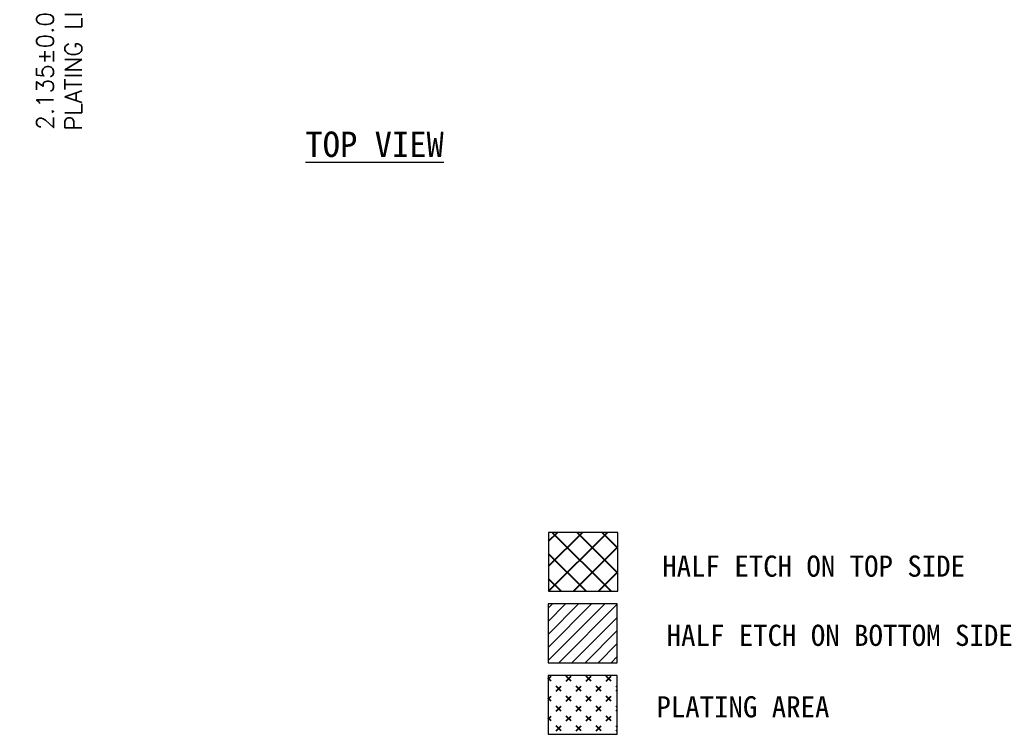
# Model space of a CAD drawing. Extents: x 2788.3 to 2798.8, y -68.6 to -55.6.
# Drawn here: x 2790.88 to 2797.9, y -68.58 to -63.52 of the extents above; entities that cross this region are included whole.
import ezdxf
from ezdxf.enums import TextEntityAlignment as Align

# ---------------------------------------------------------------- set-up
doc = ezdxf.new("R2010")
doc.units = 0
doc.header["$LTSCALE"] = 5
doc.header["$MEASUREMENT"] = 0
doc.header["$PDMODE"] = 3
doc.layers.get('0').update_dxf_attribs({"linetype": 'CONTINUOUS'})
doc.layers.get('Defpoints').update_dxf_attribs({"linetype": 'CONTINUOUS'})
for name, color, linetype in [('DIM', 4, 'CONTINUOUS'), ('EACH', 4, 'CONTINUOUS'), ('PLATING', 3, 'CONTINUOUS'), ('TOP-Half-E', 6, 'CONTINUOUS')]:
    doc.layers.add(name, color=color, linetype=linetype)
doc.styles.get("Standard").update_dxf_attribs({"font": 'romans.shx', "bigfont": 'bigfont.shx'})
doc.styles.add('宋体', font='SimSun.ttf')
doc.dimstyles.new('ISO-25', dxfattribs={"dimtxt": 0.13, "dimasz": 0.12, "dimexe": 0.025, "dimexo": 0.025, "dimgap": 0.025, "dimtad": 1, "dimdsep": 46, "dimtxsty": 'STANDARD', "dimcen": 2.5, "dimadec": 0, "dimazin": 0, "dimtfac": 1, "dimtmove": 0, "dimatfit": 3, "dimfxl": 1, "dimtfill": 1, "dimarcsym": 0})

# ---------------------------------------------------------------- blocks, each defined once
blk = doc.blocks.new('*D12')
at = {"layer": 'Defpoints', "color": 0, "transparency": 16777216}
for p in [(2793.2934, -59.9095), (2791.1584, -61.1845), (2791.1584, -63.1588)]:
    blk.add_point(p, dxfattribs=at)
at = {"layer": 'DIM', "color": 0, "lineweight": -2, "transparency": 16777216}
blk.add_line((2791.1584, -61.2095), (2791.1584, -63.1588), dxfattribs=at)
at = {"layer": 'DIM', "color": 0, "lineweight": 0, "transparency": 16777216, "insert": (2791.1584, -63.7781), "char_height": 0.12, "attachment_point": 5, "rotation": 90, "bg_fill": 3, "box_fill_scale": 1.25, "bg_fill_color": 257, "bg_fill_transparency": 0}
blk.add_mtext('\\A1;2.135%%p0.025\\P\\Fromans.shx,bigfont.shx;PLATING LINE', dxfattribs=at)

msp = doc.modelspace()

# ---------------------------------------------------------------- hatches: boundary and pattern name
at = {"layer": 'EACH', "lineweight": 0}
h = msp.add_hatch(dxfattribs=at)
h.set_pattern_fill('ANSI31', color=256, scale=0.52272, style=0)
h.set_pattern_definition([(45, (2820.98619, -33.000655), (-0.04620236, 0.04620236), [])])
h.paths.add_polyline_path([(2795.108, -67.6541), (2794.6178, -67.6541), (2794.6178, -68.0707), (2795.108, -68.0707)])
at = {"layer": 'PLATING', "lineweight": -3}
h = msp.add_hatch(dxfattribs=at)
h.set_pattern_fill('CROSS', color=3, scale=0.1)
h.set_pattern_definition([(45, (118.62963, -97.89904), (-0.070710678, 0.070710678), [0.05, -0.05]), (135, (118.66498, -97.89904), (-0.070710678, -0.070710678), [0.05, -0.05])])
h.paths.add_polyline_path([(2795.108, -68.1601), (2794.6178, -68.1601), (2794.6178, -68.5767), (2795.108, -68.5767)])
at = {"layer": 'TOP-Half-E', "lineweight": -3}
h = msp.add_hatch(dxfattribs=at)
h.set_pattern_fill('ANSI37', color=6)
h.set_pattern_definition([(45, (143.98725, -96.7767), (-0.0883883476, 0.0883883476), []), (135, (143.98725, -96.7767), (-0.0883883476, -0.0883883476), [])])
h.paths.add_polyline_path([(2795.112, -67.1481), (2794.6218, -67.1481), (2794.6218, -67.5647), (2795.112, -67.5647)])

# ---------------------------------------------------------------- linework, layer by layer
at = {"color": 7, "lineweight": 0}
for p, q in [((2794.6218, -67.1481, 0.041), (2794.6218, -67.5647, 0.041)), ((2795.112, -67.1481, 0.041), (2794.6218, -67.1481, 0.041)), ((2795.112, -67.5647, 0.041), (2795.112, -67.1481, 0.041)), ((2794.6218, -67.5647, 0.041), (2795.112, -67.5647, 0.041)), ((2794.6178, -67.6541, 0.041), (2794.6178, -68.0707, 0.041)), ((2795.108, -67.6541, 0.041), (2794.6178, -67.6541, 0.041)), ((2795.108, -68.0707, 0.041), (2795.108, -67.6541, 0.041)), ((2794.6178, -68.0707, 0.041), (2795.108, -68.0707, 0.041)), ((2794.6178, -68.1601, 0.041), (2794.6178, -68.5767, 0.041)), ((2795.108, -68.1601, 0.041), (2794.6178, -68.1601, 0.041)), ((2795.108, -68.5767, 0.041), (2795.108, -68.1601, 0.041)), ((2794.6178, -68.5767, 0.041), (2795.108, -68.5767, 0.041))]:
    msp.add_line(p, q, dxfattribs=at)

# ---------------------------------------------------------------- texts
at = {"layer": 'DIM', "lineweight": 0, "style": '宋体'}
for s, p in [('HALF ETCH ON TOP SIDE', (2797.5691, -67.3868)), ('HALF ETCH ON BOTTOM SIDE', (2797.9067, -67.8768)), ('PLATING AREA', (2796.6095, -68.3828))]:
    msp.add_text(s, height=0.15, dxfattribs=at).set_placement(p, align=Align.MIDDLE_RIGHT)
at = {"layer": 'DIM', "lineweight": 0, "insert": (2793.3904, -64.4017, -0.0476), "char_height": 0.18, "attachment_point": 5, "style": '宋体'}
msp.add_mtext('{\\LTOP VIEW}', dxfattribs=at)

# ---------------------------------------------------------------- next in the draw order: dimensions: what is measured, and where the dimension line sits
at = {"layer": 'DIM', "lineweight": 0}
dim = msp.add_ordinate_dim(feature_location=(2791.1584, -61.1845), offset=(0, -1.9744), dtype=1, origin=(2793.2934, -59.9095), text='<>\\P\\Fromans.shx,bigfont.shx;PLATING LINE', dimstyle='ISO-25', override={"dimtxt": 0.12, "dimasz": 0.08, "dimtad": 0, "dimdec": 3, "dimzin": 0, "dimtxsty": 'STANDARD', "dimtol": 1, "dimtp": 0.025, "dimtm": 0.025, "dimtdec": 3, "dimtfill": 1, "dimtfillclr": 0, "dimtolj": 1}, dxfattribs=at)
dim.commit()
dim.dimension.update_dxf_attribs({"geometry": '*D12', "text_midpoint": (2791.1584, -63.7781)})

doc.saveas('drawing.dxf')
